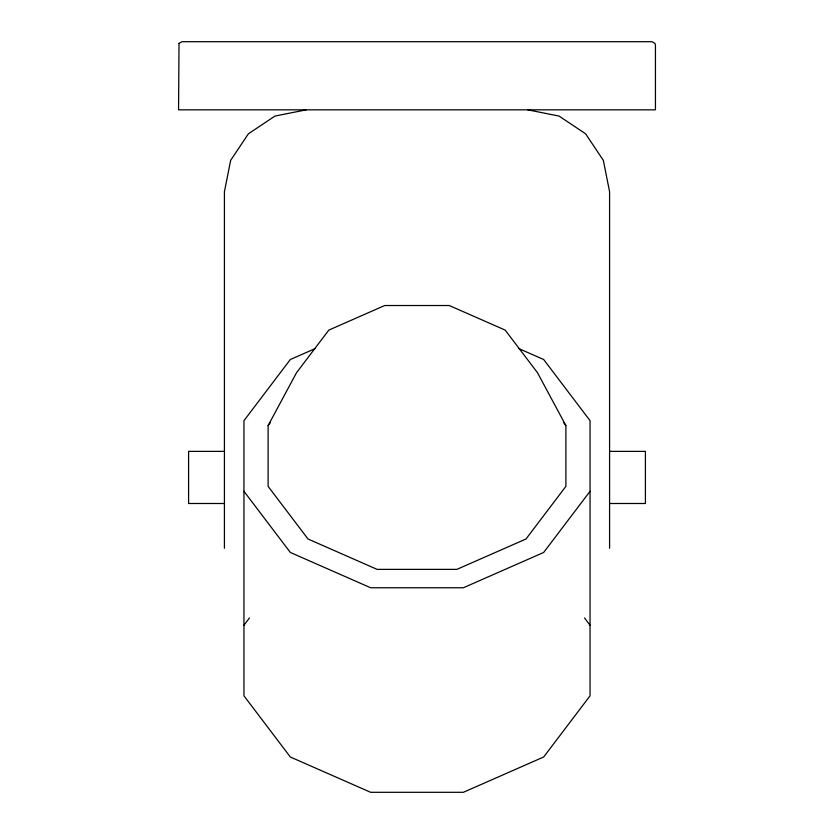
<?xml version="1.0" encoding="UTF-8"?>
<svg xmlns="http://www.w3.org/2000/svg" width="834" height="834" viewBox="0 0 834 834"><rect width="100%" height="100%" fill="white"/><g stroke="black" fill="none" stroke-linecap="round" stroke-linejoin="round"><path stroke-width="1.25" d="M268.11 425.601L296.539 372.683L328.815 330.108L384.724 305.525L449.276 305.525L505.185 330.108L537.461 372.683L565.89 425.601L565.89 486.368L525.993 538.993L456.896 569.372L377.104 569.372L308.007 538.993L268.11 486.368L268.11 425.601L270.456 422.504M243.955 625.208L249.46 617.952M590.045 491.299L543.674 552.452L463.37 587.761L370.63 587.761L290.326 552.452L243.955 491.299M315.127 348.612L290.326 359.517L243.955 420.67L243.955 695.827L290.326 756.991L370.63 792.3L463.37 792.3L543.674 756.991L590.045 695.827L590.045 420.67L543.674 359.517L518.873 348.612M306.276 109.827L274.949 116.062L248.396 133.805L230.653 160.357L224.419 191.684L224.419 548.282M224.419 451.371L188.588 451.371L188.588 503.496L224.419 503.496M609.581 451.371L645.412 451.371L645.412 503.496L609.581 503.496M527.724 109.827L559.051 116.062L585.604 133.805L603.347 160.357L609.581 191.684L609.581 548.282M563.544 422.504L565.89 425.601M584.54 617.952L590.045 625.208M179.018 43.399L178.559 109.827L655.441 109.827L655.441 45.109L654.982 43.399L652.011 41.7L181.989 41.7L179.018 43.399"/></g></svg>
